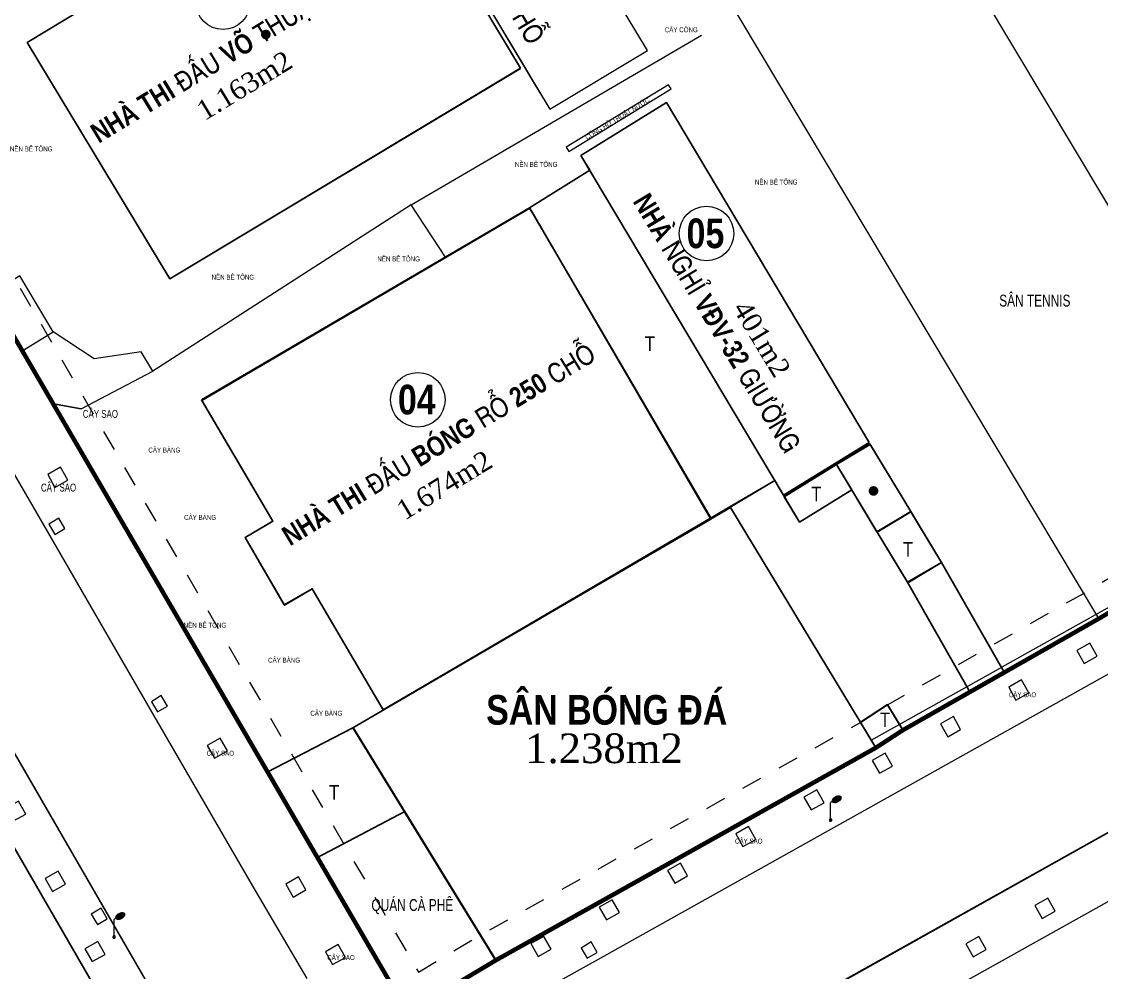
# Model space of a CAD drawing. Header units: millimetres. Extents: x 100 to 288, y -65 to 177.
# Drawn here: x 137.95 to 143.16, y 162.97 to 167.56 of the extents above; entities that cross this region are included whole.
import ezdxf
from ezdxf.enums import TextEntityAlignment as Align

# ---------------------------------------------------------------- set-up
doc = ezdxf.new("R2010")
doc.units = ezdxf.units.MM
doc.header["$LTSCALE"] = 0.3
doc.header["$MEASUREMENT"] = 0
doc.linetypes.add('DASHDOTX2', pattern=[2, 1, -0.5, 0, -0.5])
doc.linetypes.add('DASHED2', pattern=[0.375, 0.25, -0.125])
for name, color, linetype in [('HATCH1', 8, 'CONTINUOUS'), ('HT_nha', 6, 'CONTINUOUS'), ('HT_Text', 7, 'CONTINUOUS'), ('KT', 8, 'CONTINUOUS'), ('Ky hieu', 7, 'CONTINUOUS'), ('LAYER 1', 1, 'CONTINUOUS'), ('THAY', 4, 'CONTINUOUS')]:
    doc.layers.add(name, color=color, linetype=linetype)
doc.styles.add('DIM', font='VAVON.TTF')
doc.styles.add('VNI', font='VHELVCN.TTF')
doc.linetypes.add('FENCELINE2', pattern='A,0.25,-0.1,[132,ltypeshp.shx,S=0.1,R=0,X=-0.1,Y=0],-0.1,1', length=1.45)

# ---------------------------------------------------------------- blocks, each defined once
blk = doc.blocks.new('Nha tam')
at = {"layer": 'HATCH1', "style": 'VNI'}
blk.add_text('T', height=2, dxfattribs=at).set_placement((474231.77, 1112286.52, 0.05), align=Align.MIDDLE)
blk = doc.blocks.new('Nha tuong')
at = {"layer": 'Ky hieu'}
h = blk.add_hatch(color=256, dxfattribs=at)
edge = h.paths.add_edge_path()
edge.add_arc((474232.37, 1112270.49), 0.838, -32.4679, 327.5321)
blk = doc.blocks.new('Cot den')
at = {"layer": 'Ky hieu', "color": 5, "linetype": 'Continuous'}
for p, q in [((474185.96, 1112245.03), (474185.99, 1112245.09)), ((474185.96, 1112242.67), (474185.96, 1112245.03)), ((474185.99, 1112245.09), (474186.05, 1112245.17)), ((474186.05, 1112245.17), (474186.13, 1112245.23)), ((474186.13, 1112245.23), (474186.19, 1112245.25))]:
    blk.add_line(p, q, dxfattribs=at)
mesh = blk.add_polyface(dxfattribs=at)
corners = [(474186.29, 1112245.16), (474186.24, 1112245.2), (474186.32, 1112245.15), (474186.22, 1112245.22), (474186.39, 1112245.12), (474186.2, 1112245.25), (474186.43, 1112245.12), (474186.19, 1112245.29), (474186.49, 1112245.1), (474186.18, 1112245.32), (474186.53, 1112245.11), (474186.19, 1112245.36), (474186.6, 1112245.11), (474186.19, 1112245.39), (474186.63, 1112245.11), (474186.2, 1112245.43), (474186.71, 1112245.12), (474186.22, 1112245.48), (474186.77, 1112245.14), (474186.25, 1112245.53), (474186.84, 1112245.16), (474186.27, 1112245.57), (474186.9, 1112245.18), (474186.31, 1112245.62), (474186.97, 1112245.21), (474186.34, 1112245.65), (474187.02, 1112245.24), (474186.4, 1112245.7), (474187.09, 1112245.27), (474186.43, 1112245.73), (474187.12, 1112245.3), (474186.5, 1112245.78), (474187.2, 1112245.35), (474186.54, 1112245.8), (474187.23, 1112245.38), (474186.61, 1112245.84), (474187.28, 1112245.42), (474186.66, 1112245.87), (474187.31, 1112245.46), (474186.73, 1112245.9), (474187.35, 1112245.51), (474186.79, 1112245.92), (474187.38, 1112245.55), (474186.85, 1112245.94), (474187.4, 1112245.6), (474186.92, 1112245.96), (474187.42, 1112245.64), (474186.99, 1112245.97), (474187.44, 1112245.69), (474187.03, 1112245.97), (474187.44, 1112245.72), (474187.1, 1112245.97), (474187.44, 1112245.76), (474187.13, 1112245.97), (474187.43, 1112245.79), (474187.42, 1112245.82), (474187.2, 1112245.96), (474187.42, 1112245.82), (474187.4, 1112245.85), (474187.24, 1112245.96), (474187.38, 1112245.88), (474187.3, 1112245.93), (474187.33, 1112245.92)]
mesh.append_faces([[corners[k] for k in face] for face in [(0, 0, 2, 1), (1, 2, 4, 3), (3, 4, 6, 5), (5, 6, 8, 7), (7, 8, 10, 9), (9, 10, 12, 11), (11, 12, 14, 13), (13, 14, 16, 15), (15, 16, 18, 17), (17, 18, 20, 19), (19, 20, 22, 21), (21, 22, 24, 23), (23, 24, 26, 25), (25, 26, 28, 27), (27, 28, 30, 29), (29, 30, 32, 31), (31, 32, 34, 33), (33, 34, 36, 35), (35, 36, 38, 37), (37, 38, 40, 39), (39, 40, 42, 41), (41, 42, 44, 43), (43, 44, 46, 45), (45, 46, 48, 47), (47, 48, 50, 49), (49, 50, 52, 51), (51, 52, 54, 53), (53, 54, 57, 56), (56, 55, 58, 59), (59, 58, 60, 61), (61, 60, 62, 62)]], dxfattribs={"vtx0": -1, "vtx2": -1, "color": 5})
mesh = blk.add_polyface(dxfattribs=at)
corners = [(474185.87, 1112242.53), (474185.86, 1112242.54), (474185.9, 1112242.51), (474185.85, 1112242.55), (474185.91, 1112242.51), (474185.83, 1112242.57), (474185.93, 1112242.5), (474185.82, 1112242.58), (474185.94, 1112242.5), (474185.82, 1112242.59), (474185.96, 1112242.5), (474185.81, 1112242.61), (474185.98, 1112242.5), (474185.8, 1112242.62), (474186, 1112242.5), (474185.8, 1112242.64), (474186.01, 1112242.51), (474185.8, 1112242.66), (474186.03, 1112242.51), (474185.8, 1112242.67), (474186.04, 1112242.52), (474185.8, 1112242.67), (474186.06, 1112242.53), (474185.8, 1112242.69), (474186.06, 1112242.54), (474185.8, 1112242.7), (474186.08, 1112242.55), (474185.81, 1112242.72), (474186.09, 1112242.56), (474185.81, 1112242.73), (474186.11, 1112242.58), (474185.82, 1112242.75), (474186.11, 1112242.58), (474185.82, 1112242.76), (474186.12, 1112242.61), (474185.84, 1112242.78), (474186.12, 1112242.62), (474185.85, 1112242.79), (474186.13, 1112242.64), (474185.86, 1112242.8), (474186.13, 1112242.65), (474185.87, 1112242.81), (474186.13, 1112242.67), (474185.89, 1112242.82), (474186.13, 1112242.68), (474185.9, 1112242.83), (474186.13, 1112242.7), (474185.92, 1112242.83), (474186.13, 1112242.72), (474185.93, 1112242.84), (474186.12, 1112242.73), (474185.95, 1112242.84), (474186.11, 1112242.75), (474185.96, 1112242.84), (474186.11, 1112242.76), (474185.99, 1112242.84), (474186.1, 1112242.77), (474186, 1112242.84), (474186.08, 1112242.79), (474186.02, 1112242.83), (474186.07, 1112242.8), (474186.03, 1112242.83), (474186.06, 1112242.81)]
mesh.append_faces([[corners[k] for k in face] for face in [(0, 0, 2, 1), (1, 2, 4, 3), (3, 4, 6, 5), (5, 6, 8, 7), (7, 8, 10, 9), (9, 10, 12, 11), (11, 12, 14, 13), (13, 14, 16, 15), (15, 16, 18, 17), (17, 18, 20, 19), (21, 20, 22, 23), (23, 22, 24, 25), (25, 24, 26, 27), (27, 26, 28, 29), (29, 28, 30, 31), (31, 30, 32, 33), (33, 32, 34, 35), (35, 34, 36, 37), (37, 36, 38, 39), (39, 38, 40, 41), (41, 40, 42, 43), (43, 42, 44, 45), (45, 44, 46, 47), (47, 46, 48, 49), (49, 48, 50, 51), (51, 50, 52, 53), (53, 52, 54, 55), (55, 54, 56, 57), (57, 56, 58, 59), (59, 58, 60, 61), (61, 60, 62, 62)]], dxfattribs={"vtx0": -1, "vtx2": -1, "color": 5})

msp = doc.modelspace()

# ---------------------------------------------------------------- linework, layer by layer
at = {"layer": 'HATCH1', "lineweight": 35}
for p, q in [((142.048, 165.51802), (141.88594, 165.41793)), ((142.24456, 165.1917), (142.048, 165.51802)), ((141.63317, 165.262), (141.88594, 165.41793)), ((141.88594, 165.41793), (141.95965, 165.29555)), ((141.88594, 165.41793), (142.0825, 165.0916)), ((141.95965, 165.29555), (141.70817, 165.14042)), ((141.70817, 165.14042), (141.63317, 165.262)), ((142.0825, 165.0916), (142.24456, 165.1917)), ((142.24539, 165.19221), (142.08334, 165.09212)), ((142.39391, 164.94564), (142.24539, 165.19221)), ((142.08334, 165.09212), (142.23076, 164.84736)), ((142.23076, 164.84736), (142.39391, 164.94564)), ((142.23076, 164.84736), (142.39391, 164.94564)), ((142.39391, 164.94564), (142.69522, 164.41594)), ((142.52972, 164.32179), (142.23076, 164.84736)), ((142.00173, 164.17509), (142.1323, 164.26009)), ((142.1323, 164.26009), (142.20665, 164.13803)), ((140.24272, 163.02824), (139.5531, 164.14897)), ((139.37729, 163.5215), (139.80198, 163.74451)), ((139.37729, 163.5215), (139.80198, 163.74451)), ((139.80198, 163.74451), (140.24272, 163.02824))]:
    msp.add_line(p, q, dxfattribs=at)
at = {"layer": 'HATCH1', "linetype": 'Continuous', "ltscale": 0.7}
msp.add_line((139.80198, 163.74451), (139.5531, 164.14897), dxfattribs=at)
at = {"layer": 'HATCH1', "ltscale": 5}
for points in [[(139.04062, 171.53631), (141.00891, 172.57397), (141.35166, 172.48693), (145.62341, 166.08269), (142.68374, 164.44087), (142.68374, 164.44087), (142.68374, 164.44087)], [(140.12464, 162.69123), (140.72259, 163.02387), (143.35129, 164.49316), (144.22, 164.98085), (145.09217, 165.46528), (145.80132, 165.86475), (145.92298, 165.97311), (145.98834, 166.10115), (145.98112, 166.22979), (144.51421, 168.44358), (143.85829, 169.42258), (143.30856, 170.24718)], [(137.36253, 170.06753), (136.90804, 169.41094), (136.51912, 168.85381), (136.48091, 168.51647), (136.47024, 168.14933), (136.5554, 167.77558), (136.67214, 167.52062), (137.07577, 166.82187), (138.07818, 165.09408), (138.57321, 164.2371), (139.07142, 163.37944), (139.32892, 162.9381)], [(136.83523, 168.71646), (136.96458, 168.50226), (136.80477, 168.3349), (136.80167, 168.20668), (136.82691, 168.01878), (136.869, 167.88895), (137.15973, 167.34464), (137.35414, 167.0031), (137.53645, 166.68759), (137.7956, 166.23674), (137.95595, 165.96715), (138.10614, 165.71078), (139.78877, 162.82167)], [(146.39566, 165.43302), (146.22001, 165.32753), (145.34318, 164.83763), (144.46336, 164.34747), (143.5995, 163.8661), (140.98526, 162.40199), (140.53536, 162.1553), (140.17272, 161.7625), (140.16146, 161.52183), (140.56186, 160.80102), (139.95728, 160.49727), (139.46595, 161.34889), (136.86612, 165.84684), (136.36399, 166.70772), (135.86658, 167.28166), (135.40498, 167.51516), (135.09943, 167.273)], [(141.58858, 165.34085), (140.69528, 166.83859)], [(141.28049, 165.16055), (140.40469, 166.65727)], [(138.10614, 165.71078), (138.24111, 165.68795), (138.58588, 165.86894), (138.52943, 165.96207), (138.30241, 165.92897), (138.10484, 166.05855), (137.94449, 166.32815), (137.79435, 166.23885)], [(140.66301, 161.07604), (140.46896, 160.96825), (140.16146, 161.52183), (140.17272, 161.7625), (140.53536, 162.1553), (146.39566, 165.43302), (146.78225, 165.48246), (147.18299, 164.71746), (146.59941, 164.39153), (146.47591, 164.65596), (146.38671, 164.81817), (146.06411, 164.91071), (140.51313, 161.81047), (140.42463, 161.48837), (140.66343, 161.07628)], [(142.05382, 164.08906), (142.68374, 164.44087)]]:
    msp.add_lwpolyline(points, dxfattribs=at)
at = {"layer": 'HATCH1', "linetype": 'FENCELINE2'}
for points in [[(139.47854, 170.81671), (139.47854, 170.81671), (139.47854, 170.81671), (139.47854, 170.81671), (141.30198, 171.90277), (142.17047, 170.46125), (145.15331, 165.86078), (144.06461, 165.22191), (143.15278, 164.67489), (139.47854, 170.81671)], [(144.06461, 165.22191), (140.39026, 171.35974)], [(142.07636, 164.05185), (140.24329, 163.02725), (140.16773, 163.15006)]]:
    msp.add_lwpolyline(points, dxfattribs=at)
at = {"layer": 'HATCH1', "ltscale": 5}
for points in [[(139.47854, 170.81671), (141.30198, 171.90277), (145.15331, 165.86078), (143.15278, 164.67489)], [(140.50193, 167.13302), (140.97366, 167.4161), (140.66532, 167.92992), (140.74387, 167.9769), (140.23964, 168.82009), (139.69043, 168.49003), (140.14235, 167.73433), (140.43249, 167.24915), (140.50211, 167.13313)], [(140.36037, 167.33057), (139.67183, 168.47797), (137.97921, 167.45462), (138.66845, 166.31462), (140.36066, 167.3301)]]:
    msp.add_lwpolyline(points, close=True, dxfattribs=at)
at = {"layer": 'HATCH1'}
for points in [[(140.12464, 162.69123), (140.72259, 163.02387), (143.35129, 164.49316), (144.22, 164.98085), (145.09217, 165.46528), (145.80132, 165.86475), (145.92298, 165.97311), (145.98834, 166.10115), (145.98112, 166.22979), (144.51421, 168.44358), (143.85829, 169.42258), (143.30856, 170.24718)], [(137.36253, 170.06753), (136.90804, 169.41094), (136.51912, 168.85381), (136.48091, 168.51647), (136.47024, 168.14933), (136.5554, 167.77558), (136.67214, 167.52062), (137.07577, 166.82187), (138.07818, 165.09408), (138.57321, 164.2371), (139.07142, 163.37944), (139.32892, 162.9381)], [(146.39566, 165.43302), (146.22001, 165.32753), (145.34318, 164.83763), (144.46336, 164.34747), (143.5995, 163.8661), (140.98526, 162.40199), (140.53536, 162.1553), (140.17272, 161.7625), (140.16146, 161.52183), (140.56186, 160.80102), (139.95728, 160.49727), (139.46595, 161.34889), (136.86612, 165.84684), (136.36399, 166.70772), (135.86658, 167.28166), (135.40498, 167.51516), (135.09943, 167.273)], [(141.07541, 167.25074), (140.58216, 166.94937), (140.59457, 166.92905), (141.08782, 167.23042), (141.07541, 167.25074)], [(139.83251, 166.67162), (138.58588, 165.86894)], [(137.7956, 166.23674), (137.95595, 165.96715), (138.10484, 166.05855), (137.94449, 166.32815), (137.7956, 166.23674)], [(138.24111, 165.68795), (138.58588, 165.86894), (138.52943, 165.96207), (138.30241, 165.92897), (138.10484, 166.05855)], [(138.24111, 165.68795), (138.10614, 165.71078), (137.95595, 165.96715)], [(142.20724, 164.13704), (142.20724, 164.13704), (143.15278, 164.67489)]]:
    msp.add_lwpolyline(points, dxfattribs=at)
at = {"layer": 'HATCH1', "linetype": 'Continuous', "ltscale": 0.7}
for points in [[(140.36037, 167.33057), (138.66845, 166.31462), (137.97899, 167.45497), (139.67183, 168.47797), (140.36037, 167.33057)], [(139.69043, 168.49003), (140.50193, 167.13302), (140.97366, 167.4161), (140.66532, 167.92992), (140.74375, 167.9771)], [(141.28198, 165.15799), (141.58858, 165.34085), (140.69528, 166.83859), (140.40469, 166.65727), (141.28198, 165.15799)], [(141.28198, 165.15799), (140.40469, 166.65727), (138.8206, 165.73036), (139.1648, 165.14435), (139.03232, 165.06654), (139.2211, 164.73971), (139.35594, 164.81891), (139.69891, 164.23497), (141.28198, 165.15799)]]:
    msp.add_lwpolyline(points, dxfattribs=at)
at = {"layer": 'HATCH1', "ltscale": 5}
msp.add_lwpolyline([(135.40498, 167.51516), (135.86658, 167.28166), (136.36399, 166.70772), (139.88367, 160.62485), (139.80664, 160.38171), (139.79392, 159.99571), (139.64786, 160.57388), (136.02869, 166.83732), (135.3426, 167.05104), (134.19745, 166.16381), (134.08023, 166.36248, -0.2952529), (134.08536, 166.48717), (135.40498, 167.51516), (135.86658, 167.28166)], format="xyb", close=True, dxfattribs=at)
at = {"layer": 'HATCH1', "linetype": 'FENCELINE2', "ltscale": 2}
for points in [[(139.83251, 166.67162), (141.23456, 167.48967)], [(134.19745, 166.16381), (135.3426, 167.05104), (136.02869, 166.83732), (139.64786, 160.57388)], [(139.99899, 166.4195), (139.83251, 166.67162)]]:
    msp.add_lwpolyline(points, dxfattribs=at)
at = {"layer": 'HATCH1', "lineweight": 35}
for points in [[(138.8206, 165.73036), (140.40469, 166.65727), (140.69528, 166.83859), (140.65274, 166.90991), (141.06566, 167.16495), (142.04366, 165.5252), (141.63074, 165.27015), (141.58858, 165.34085), (139.69891, 164.23497), (139.35594, 164.81891), (139.22053, 164.74069), (139.03232, 165.06654), (139.1648, 165.14435)], [(138.82213, 165.72776), (140.40621, 166.65467), (141.2792, 165.15471), (139.69891, 164.23497), (139.35594, 164.81891), (139.2211, 164.73971), (139.03232, 165.06654), (139.1648, 165.14435)], [(141.88594, 165.41794), (142.04947, 165.51547), (142.24456, 165.19171), (142.08141, 165.09343)], [(141.88594, 165.41794), (141.95966, 165.29556), (141.70817, 165.14043), (141.63016, 165.27115)], [(139.55103, 164.14791), (141.37412, 165.21129), (142.07446, 164.05503), (140.2411, 163.02735)], [(142.08334, 165.09213), (142.24565, 165.1899), (142.39308, 164.94515), (142.22842, 164.85149)], [(142.00231, 164.1741), (142.13288, 164.2591), (142.20724, 164.13704), (142.07636, 164.05185), (142.00231, 164.1741)], [(139.55103, 164.14791), (139.13558, 163.93258), (139.81696, 162.77377), (140.24272, 163.02825)]]:
    msp.add_lwpolyline(points, close=True, dxfattribs=at)
msp.add_lwpolyline([(140.65274, 166.90991), (141.63074, 165.27015), (142.04366, 165.5252), (141.06566, 167.16495), (140.65274, 166.90991)], dxfattribs=at)
at = {"layer": 'HATCH1'}
for points in [[(138.11401, 165.30834), (138.17625, 165.3434), (138.14119, 165.40563), (138.07896, 165.37058)], [(138.11348, 165.08143), (138.16147, 165.10907), (138.13188, 165.16026), (138.08414, 165.1305)], [(143.08202, 164.45895), (143.14426, 164.49401), (143.1092, 164.55624), (143.04697, 164.52119)], [(142.75262, 164.28213), (142.81485, 164.31719), (142.77979, 164.37942), (142.71756, 164.34437)], [(138.60851, 164.22445), (138.6565, 164.25209), (138.62691, 164.30328), (138.57917, 164.27352)], [(142.42321, 164.10531), (142.48544, 164.14037), (142.45039, 164.2026), (142.38815, 164.16755)], [(138.88423, 164.00127), (138.94646, 164.03633), (138.9114, 164.09857), (138.84917, 164.06351)], [(142.0938, 163.92849), (142.15604, 163.96355), (142.12098, 164.02578), (142.05875, 163.99073)], [(141.7644, 163.75167), (141.82663, 163.78673), (141.79157, 163.84896), (141.72934, 163.81391)], [(137.91071, 163.69686), (137.97294, 163.73192), (137.93789, 163.79415), (137.87565, 163.7591)], [(141.43499, 163.57485), (141.49722, 163.60991), (141.46217, 163.67214), (141.39993, 163.63709)], [(138.10226, 163.35833), (138.1645, 163.39338), (138.12944, 163.45562), (138.06721, 163.42056)], [(141.10558, 163.39803), (141.16782, 163.43309), (141.13276, 163.49533), (141.07053, 163.46027)], [(139.26294, 163.33157), (139.32517, 163.36662), (139.29011, 163.42886), (139.22788, 163.3938)], [(140.77618, 163.22121), (140.83841, 163.25627), (140.80336, 163.31851), (140.74112, 163.28345)], [(142.87919, 163.22875), (142.94142, 163.26381), (142.90636, 163.32604), (142.84413, 163.29099)], [(138.31867, 163.19909), (138.36666, 163.22672), (138.33707, 163.27792), (138.28933, 163.24815)], [(138.31867, 163.19909), (138.36666, 163.22672), (138.33707, 163.27792), (138.28933, 163.24815)], [(140.44677, 163.04439), (140.50901, 163.07945), (140.47395, 163.14169), (140.41171, 163.10663)], [(142.54614, 163.0438), (142.60837, 163.07886), (142.57332, 163.1411), (142.51108, 163.10604)], [(138.29382, 163.01979), (138.35605, 163.05485), (138.32099, 163.11708), (138.25876, 163.08203)], [(139.45437, 163.00529), (139.51661, 163.04035), (139.48155, 163.10259), (139.41931, 163.06753)], [(140.68362, 163.03596), (140.73161, 163.06359), (140.70202, 163.11478), (140.65428, 163.08502)]]:
    msp.add_lwpolyline(points, close=True, dxfattribs=at)
for centre in [(138.92506, 167.64894), (141.25873, 166.53302), (139.86554, 165.73079)]:
    msp.add_circle(centre, 0.1316, dxfattribs=at)
at = {"layer": 'LAYER 1', "linetype": 'DASHED2', "lineweight": -2, "flags": 128}
msp.add_lwpolyline([(139.86823, 162.9695), (140.17178, 163.15094), (142.00246, 164.1742), (142.13289, 164.2591), (142.62517, 164.53913), (143.08104, 164.79843), (143.4873, 165.03926), (143.81669, 165.23452), (143.87589, 165.26961), (143.89492, 165.28095), (144.00642, 165.34322), (144.25432, 165.48168), (144.52317, 165.63183), (145.41878, 166.13203), (141.26328, 172.36198), (141.02697, 172.42199), (139.09033, 171.40102), (138.82131, 171.34115), (137.00305, 168.71491), (137.14334, 168.4826), (136.94625, 168.27621), (136.94476, 168.21451), (136.96678, 168.05057), (137.00098, 167.94507), (137.28473, 167.41384), (137.66013, 166.75907)], close=True, dxfattribs=at)
at = {"layer": 'THAY', "linetype": 'DASHDOTX2', "lineweight": -2, "ltscale": 0.3, "const_width": 0.02143, "flags": 128}
msp.add_lwpolyline([(139.81753, 162.77277), (140.24329, 163.02725), (142.07636, 164.05185), (142.20724, 164.13704), (142.69581, 164.41495), (143.15278, 164.67489), (143.56015, 164.91637), (143.88954, 165.11163), (143.94888, 165.14681), (143.96633, 165.1572), (144.07607, 165.2185), (144.32398, 165.35695), (144.59283, 165.50711), (145.62341, 166.08269), (141.35166, 172.48693), (141.00891, 172.57397), (139.04062, 171.53631), (138.73569, 171.46844), (136.83296, 168.72021), (136.96458, 168.50226), (136.80477, 168.3349), (136.80167, 168.20668), (136.82691, 168.01878), (136.869, 167.88895), (137.15973, 167.34464), (137.53645, 166.68759), (139.81753, 162.77277)], dxfattribs=at)

# ---------------------------------------------------------------- block references
at = {"layer": 'HATCH1', "linetype": 'Continuous', "ltscale": 0.7}
for name, p, xscale, yscale, zscale in [('Nha tuong', (-13158.27013, -31020.39886), 0.02803984506629575, 0.02803984505590051, 0.02803984505445516), ('Nha tam', (-16480.74623, -38819.42549, -0.00165), 0.03504980631987564, 0.03504980634066435, 0.03504980631806899)]:
    msp.add_blockref(name, p, dxfattribs=dict(at, xscale=xscale, yscale=yscale, zscale=zscale))
at = {"layer": 'HATCH1', "lineweight": 35}
for name, p, xscale, yscale, zscale in [('Nha tam', (-16479.86427, -38819.9664, -0.00165), 0.03504964067750649, 0.03504964065671512, 0.03504964067626208), ('Nha tuong', (-13155.27438, -31022.45386), 0.02803971253992188, 0.02803971255031801, 0.02803971254100968), ('Nha tam', (-16479.42138, -38820.23388, -0.00165), 0.03504964067750649, 0.03504964065671512, 0.03504964067626208), ('Nha tam', (-16479.53293, -38821.05596, -0.00409), 0.03504964067750649, 0.03504964065671512, 0.03504964067626208)]:
    msp.add_blockref(name, p, dxfattribs=dict(at, xscale=xscale, yscale=yscale, zscale=zscale))
at = {"layer": 'HATCH1', "xscale": 0.03504980631987564, "yscale": 0.03504980634066435, "zscale": 0.03504980631806899}
for p in [(-16478.26848, -38820.18738), (-16481.72683, -38820.75107)]:
    msp.add_blockref('Cot den', p, dxfattribs=at)
at = {"layer": 'HT_nha', "linetype": 'Continuous', "ltscale": 0.7, "xscale": 0.03504964067750649, "yscale": 0.03504964065671512, "zscale": 0.03504964067626208}
msp.add_blockref('Nha tam', (-16482.19155, -38821.40597, -0.00165), dxfattribs=at)

# ---------------------------------------------------------------- texts
at = {"layer": 'HATCH1', "style": 'DIM', "width": 0.75}
for s, height, p in [('CAÂY COØNG', 0.02381, (141.0575, 167.50438, 0)), ('NEÀN BEÂ TOÂNG', 0.0238096, (137.89659, 166.92922)), ('NEÀN BEÂ TOÂNG', 0.0238096, (140.33386, 166.85445)), ('NEÀN BEÂ TOÂNG', 0.0238096, (141.49244, 166.76928)), ('NEÀN BEÂ TOÂNG', 0.0238096, (139.67012, 166.39841)), ('NEÀN BEÂ TOÂNG', 0.0238096, (138.87003, 166.31054)), ('SAÂN TENNIS', 0.0571431, (142.67175, 166.18077)), ('CAÂY SAO', 0.038095, (138.24839, 165.64378)), ('CAÂY BAØNG', 0.02381, (138.56486, 165.47642)), ('CAÂY SAO', 0.038095, (138.04635, 165.28824)), ('CAÂY BAØNG', 0.02381, (138.73727, 165.15148)), ('NEÀN BEÂ TOÂNG', 0.0238096, (138.73509, 164.63127)), ('CAÂY BAØNG', 0.02381, (139.14277, 164.46268)), ('CAÂY SAO', 0.02381, (142.71801, 164.29574)), ('CAÂY BAØNG', 0.02381, (139.34667, 164.2065)), ('CAÂY SAO', 0.02381, (138.84576, 164.01363)), ('CAÂY SAO', 0.02381, (141.39643, 163.58949)), ('CAÂY SAO', 0.02381, (139.42849, 163.02796))]:
    msp.add_text(s, height=height, dxfattribs=at).set_placement(p)
msp.add_text('COÁNG HÔÛ THOAÙT NÖÔÙC', height=0.0238096, rotation=31.42469, dxfattribs=at).set_placement((140.6822, 166.98376))
at = {"layer": 'HATCH1', "linetype": 'DASHDOTX2', "char_height": 0.0952385, "width": 3.2960884, "attachment_point": 2}
for s, insert, rotation in [('{\\fVNI-Helve-Condense|b1|i0|c0|p2;NHAØ AÊN 100 CHOÃ}', (140.24893, 167.8745), 301.07704), ('{\\fVNI-Helve-Condense|b1|i0|c0|p2;NHAØ THI ÑAÁU VOÕ THUAÄT 225 CHOÃ}', (139.03006, 167.50695), 31.33578), ('{\\fTimes New Roman|b0|i0|c0|p18;1.163m2}', (139.00339, 167.28851), 31.33578), ('{\\fVNI-Helve-Condense|b1|i0|c0|p2;NHAØ NGHÆ VÑV-32 GIÖÔØNG}', (141.35135, 166.12512), 301.07704), ('{\\fTimes New Roman|b0|i0|c0|p18;401m2}', (141.56744, 166.0499), 301.07704), ('{\\fVNI-Helve-Condense|b1|i0|c0|p2;NHAØ THI ÑAÁU BOÙNG ROÅ 250 CHOÃ}', (139.94098, 165.55624), 31.33578), ('{\\fTimes New Roman|b0|i0|c0|p18;1.674m2}', (139.96841, 165.36022), 31.33578)]:
    msp.add_mtext(s, dxfattribs=dict(at, insert=insert, rotation=rotation))
at = {"layer": 'HATCH1', "linetype": 'DASHDOTX2', "char_height": 0.1428578, "width": 3.2960884, "attachment_point": 2}
for s, insert in [('{\\fVNI-Helve-Condense|b1|i0|c0|p2;05}', (141.25372, 166.60551)), ('{\\fVNI-Helve-Condense|b1|i0|c0|p2;04}', (139.86053, 165.80328))]:
    msp.add_mtext(s, dxfattribs=dict(at, insert=insert))
at = {"layer": 'HT_Text', "color": 9, "style": 'DIM', "width": 0.75}
msp.add_text('QUAÙN CAØ PHEÂ', height=0.0571429, dxfattribs=at).set_placement((139.64156, 163.26425))
at = {"layer": 'KT', "linetype": 'DASHDOTX2', "char_height": 0.1428571, "width": 3.2960728, "attachment_point": 2}
for s, insert in [('{\\fVNI-Helve-Condense|b1|i0|c0|p2;SAÂN BOÙNG ÑAÙ}', (140.77717, 164.30613)), ('{\\fTimes New Roman|b0|i0|c0|p18;1.238m2}', (140.76403, 164.12061))]:
    msp.add_mtext(s, dxfattribs=dict(at, insert=insert))

doc.saveas('drawing.dxf')
